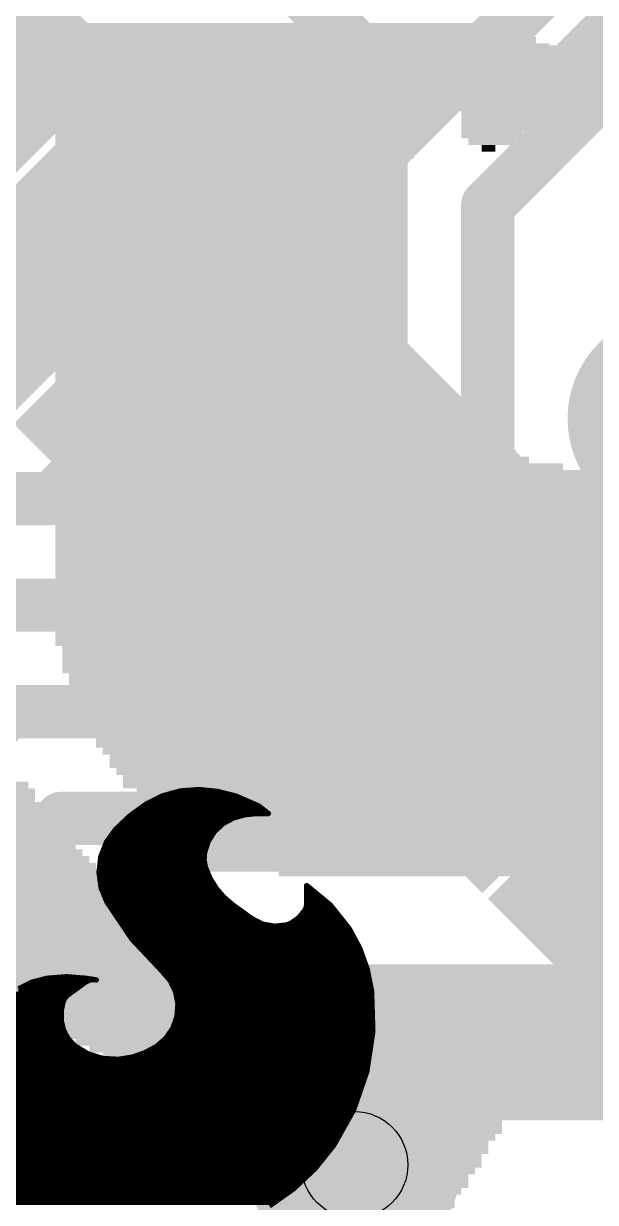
# Model space of a CAD drawing. Extents: x -32 to 75, y -15 to 35.
# Drawn here: x 4.26 to 6.99, y 7.82 to 13.44 of the extents above; entities that cross this region are included whole.
import ezdxf

# ---------------------------------------------------------------- set-up
doc = ezdxf.new("R2010")
doc.units = 0
for name, color, linetype in [('1', 12, 'CONTINUOUS'), ('16', 132, 'CONTINUOUS'), ('18', 110, 'CONTINUOUS'), ('21', 41, 'CONTINUOUS'), ('22', 40, 'CONTINUOUS'), ('29', 253, 'CONTINUOUS'), ('31', 253, 'CONTINUOUS'), ('44', 253, 'CONTINUOUS'), ('51', 53, 'CONTINUOUS')]:
    doc.layers.add(name, color=color, linetype=linetype)

# ---------------------------------------------------------------- blocks, each defined once
blk = doc.blocks.new('RECT')
blk.add_solid([(-0.5, -0.5), (0.5, -0.5), (-0.5, 0.5), (0.5, 0.5)])
blk = doc.blocks.new('ROUNDV')
at = {"const_width": 0.5}
blk.add_lwpolyline([(0, -0.25, 1), (0, 0.25, 1), (0, -0.25)], format="xyb", dxfattribs=at)

msp = doc.modelspace()

# ---------------------------------------------------------------- linework, layer by layer
at = {"layer": '1', "const_width": 0.254}
for points in [[(5.969, 13.208), (5.461, 13.716)], [(7.239, 13.589), (6.858, 13.208)], [(6.858, 13.208), (5.969, 13.208)], [(3.9026, 11.811), (4.4405, 12.3489)], [(4.3989, 11.176), (5.0061, 11.7832)], [(3.302, 11.176), (4.3989, 11.176)], [(5.0223, 10.668), (5.5718, 11.2175)], [(3.683, 10.668), (5.0223, 10.668)], [(5.5187, 10.033), (6.1375, 10.6518)], [(3.556, 9.525), (4.191, 10.16)], [(4.191, 10.16), (4.953, 10.16)], [(4.953, 10.16), (5.08, 10.033)], [(6.1421, 9.525), (6.7032, 10.0861)], [(5.08, 10.033), (5.5187, 10.033)], [(4.064, 9.271), (4.445, 9.652)], [(4.445, 9.652), (4.826, 9.652)], [(4.826, 9.652), (4.953, 9.525)], [(4.953, 9.525), (6.1421, 9.525)], [(4.4196, 6.5786), (5.842, 8.001)]]:
    msp.add_lwpolyline(points, dxfattribs=at)
at = {"layer": '1', "const_width": 0.127}
for points in [[(5.969, 13.2715, 1), (5.969, 13.1445)], [(5.9241, 13.1631, 1), (6.0139, 13.2529)], [(6.8131, 13.2529, 1), (6.9029, 13.1631)], [(6.858, 13.1445, 1), (6.858, 13.2715)], [(4.4854, 12.304, 1), (4.3956, 12.3938)], [(5.051, 11.7383, 1), (4.9612, 11.8281)], [(4.3989, 11.1125, 1), (4.3989, 11.2395)], [(5.6167, 11.1726, 1), (5.5269, 11.2624)], [(4.354, 11.2209, 1), (4.4438, 11.1311)], [(5.0223, 10.6045, 1), (5.0223, 10.7315)], [(4.9774, 10.7129, 1), (5.0672, 10.6231)], [(6.1824, 10.6069, 1), (6.0926, 10.6967)], [(4.2359, 10.1151, 1), (4.1461, 10.2049)], [(4.9979, 10.2049, 1), (4.9081, 10.1151)], [(4.953, 10.0965, 1), (4.953, 10.2235)], [(6.7481, 10.0412, 1), (6.6583, 10.131)], [(5.08, 10.0965, 1), (5.08, 9.9695)], [(5.0351, 9.9881, 1), (5.1249, 10.0779)], [(5.4738, 10.0779, 1), (5.5636, 9.9881)], [(5.5187, 9.9695, 1), (5.5187, 10.0965)], [(4.445, 9.7155, 1), (4.445, 9.5885)], [(4.4899, 9.6071, 1), (4.4001, 9.6969)], [(4.8709, 9.6969, 1), (4.7811, 9.6071)], [(4.826, 9.5885, 1), (4.826, 9.7155)], [(4.953, 9.5885, 1), (4.953, 9.4615)], [(4.9081, 9.4801, 1), (4.9979, 9.5699)], [(6.0972, 9.5699, 1), (6.187, 9.4801)], [(6.1421, 9.4615, 1), (6.1421, 9.5885)], [(5.8869, 7.9561, 1), (5.7971, 8.0459)]]:
    msp.add_lwpolyline(points, format="xyb", dxfattribs=at)
at = {"layer": '16', "const_width": 0.254}
for points in [[(5.969, 12.827), (7.239, 14.097)], [(6.477, 12.573), (7.493, 13.589)], [(5.969, 10.541), (5.969, 12.827)], [(6.477, 11.049), (6.477, 12.573)], [(9.906, 7.62), (6.477, 11.049)], [(8.89, 7.62), (5.969, 10.541)], [(5.842, 8.001), (8.001, 5.842)]]:
    msp.add_lwpolyline(points, dxfattribs=at)
at = {"layer": '16', "const_width": 0.127}
for points in [[(6.0325, 12.827, 1), (5.9055, 12.827)], [(5.9241, 12.8719, 1), (6.0139, 12.7821)], [(6.5405, 12.573, 1), (6.4135, 12.573)], [(6.4321, 12.6179, 1), (6.5219, 12.5281)], [(6.5219, 11.0939, 1), (6.4321, 11.0041)], [(6.4135, 11.049, 1), (6.5405, 11.049)], [(6.0139, 10.5859, 1), (5.9241, 10.4961)], [(5.9055, 10.541, 1), (6.0325, 10.541)], [(5.8869, 8.0459, 1), (5.7971, 7.9561)]]:
    msp.add_lwpolyline(points, format="xyb", dxfattribs=at)
at = {"layer": '21'}
for points, const_width in [([(8.89, 9.0132), (3.9332, 13.97)], 0.1524), ([(5.0109, 9.7826), (4.9269, 9.7594)], 0.0254), ([(4.998, 9.779), (5.1944, 9.779)], 0.0254), ([(5.0978, 9.7892), (5.0109, 9.7826)], 0.0254), ([(5.1879, 9.7806), (5.0978, 9.7892)], 0.0254), ([(5.2756, 9.7587), (5.1879, 9.7806)], 0.0254), ([(4.8489, 9.7206), (4.7712, 9.6646)], 0.0254), ([(4.9269, 9.7594), (4.8489, 9.7206)], 0.0254), ([(4.8642, 9.7282), (5.3457, 9.7282)], 0.0254), ([(4.9152, 9.7536), (5.2871, 9.7536)], 0.0254), ([(5.2985, 9.7485), (5.2756, 9.7587)], 0.0254), ([(5.3341, 9.7333), (5.2985, 9.7485)], 0.0254), ([(5.3845, 9.7112), (5.3341, 9.7333)], 0.0254), ([(5.428, 9.6774), (5.3845, 9.7112)], 0.0254), ([(4.7712, 9.6646), (4.7016, 9.5987)], 0.0254), ([(4.7579, 9.652), (5.2608, 9.652)], 0.0254), ([(4.789, 9.6774), (5.428, 9.6774)], 0.0254), ([(4.8242, 9.7028), (5.3954, 9.7028)], 0.0254), ([(5.2147, 9.6275), (5.2655, 9.6545)], 0.0254), ([(5.2655, 9.6545), (5.3167, 9.669)], 0.0254), ([(5.3167, 9.669), (5.3696, 9.6749)], 0.0254), ([(5.3696, 9.6749), (5.4306, 9.6749)], 0.0254), ([(5.4305, 9.6749), (5.428, 9.6774)], 0.0254), ([(5.4306, 9.6749), (5.4305, 9.6749)], 0.0254), ([(4.7016, 9.5987), (4.6585, 9.5383)], 0.0254), ([(4.7042, 9.6012), (5.1866, 9.6012)], 0.0254), ([(4.7311, 9.6266), (5.2137, 9.6266)], 0.0254), ([(5.1727, 9.5883), (5.2147, 9.6275)], 0.0254), ([(4.6585, 9.5383), (4.6317, 9.4691)], 0.0254), ([(4.6671, 9.5504), (5.1492, 9.5504)], 0.0254), ([(4.6852, 9.5758), (5.165, 9.5758)], 0.0254), ([(5.1258, 9.4844), (5.1424, 9.5394)], 0.0254), ([(5.1424, 9.5394), (5.1727, 9.5883)], 0.0254), ([(4.6435, 9.4996), (5.1304, 9.4996)], 0.0254), ([(4.6533, 9.525), (5.138, 9.525)], 0.0254), ([(5.1244, 9.451), (5.1258, 9.4844)], 0.0254), ([(4.6317, 9.4691), (4.6231, 9.3954)], 0.0254), ([(4.6293, 9.4488), (5.1248, 9.4488)], 0.0254), ([(4.6337, 9.4742), (5.1254, 9.4742)], 0.0254), ([(5.1309, 9.4183), (5.1244, 9.451)], 0.0254), ([(4.6231, 9.3954), (4.633, 9.3219)], 0.0254), ([(4.6234, 9.398), (5.1394, 9.398)], 0.0254), ([(4.6262, 9.3726), (5.15, 9.3726)], 0.0254), ([(4.6264, 9.4234), (5.1299, 9.4234)], 0.0254), ([(5.1524, 9.3668), (5.1309, 9.4183)], 0.0254), ([(4.6296, 9.3472), (5.1645, 9.3472)], 0.0254), ([(4.633, 9.3219), (4.661, 9.2532)], 0.0254), ([(4.6331, 9.3218), (5.1802, 9.3218)], 0.0254), ([(5.1817, 9.3193), (5.1524, 9.3668)], 0.0254), ([(5.218, 9.2769), (5.1817, 9.3193)], 0.0254), ([(5.7261, 9.2399), (5.6135, 9.332)], 0.0254), ([(5.6135, 9.332), (5.6135, 9.2431)], 0.0254), ([(5.6135, 9.3218), (5.626, 9.3218)], 0.0254), ([(4.6434, 9.2964), (5.2013, 9.2964)], 0.0254), ([(4.6538, 9.271), (5.2249, 9.271)], 0.0254), ([(5.2604, 9.2405), (5.218, 9.2769)], 0.0254), ([(5.6135, 9.2964), (5.657, 9.2964)], 0.0254), ([(5.6135, 9.271), (5.6881, 9.271)], 0.0254), ([(4.661, 9.2532), (4.7796, 9.0774)], 0.0254), ([(4.6661, 9.2456), (5.2545, 9.2456)], 0.0254), ([(4.6833, 9.2202), (5.2885, 9.2202)], 0.0254), ([(5.3518, 9.1745), (5.2604, 9.2405)], 0.0254), ([(5.6058, 9.2151), (5.5762, 9.1784)], 0.0254), ([(5.6115, 9.2286), (5.6058, 9.2151)], 0.0254), ([(5.608, 9.2202), (5.7418, 9.2202)], 0.0254), ([(5.6135, 9.2431), (5.6115, 9.2286)], 0.0254), ([(5.6135, 9.2456), (5.7191, 9.2456)], 0.0254), ([(5.8167, 9.1262), (5.7261, 9.2399)], 0.0254), ([(4.7004, 9.1948), (5.3237, 9.1948)], 0.0254), ([(4.7175, 9.1694), (5.3618, 9.1694)], 0.0254), ([(4.7347, 9.144), (5.4264, 9.144)], 0.0254), ([(5.4031, 9.1483), (5.3518, 9.1745)], 0.0254), ([(5.4597, 9.1379), (5.4031, 9.1483)], 0.0254), ([(5.5169, 9.144), (5.4597, 9.1379)], 0.0254), ([(5.5373, 9.1516), (5.5169, 9.144)], 0.0254), ([(5.5169, 9.144), (5.8025, 9.144)], 0.0254), ([(5.5762, 9.1784), (5.5373, 9.1516)], 0.0254), ([(5.5631, 9.1694), (5.7823, 9.1694)], 0.0254), ([(5.5894, 9.1948), (5.762, 9.1948)], 0.0254), ([(4.7518, 9.1186), (5.8208, 9.1186)], 0.0254), ([(4.7689, 9.0932), (5.8344, 9.0932)], 0.0254), ([(5.8668, 9.0328), (5.8167, 9.1262)], 0.0254), ([(4.7796, 9.0774), (4.9251, 8.923)], 0.0254), ([(4.7886, 9.0678), (5.8481, 9.0678)], 0.0254), ([(4.8126, 9.0424), (5.8617, 9.0424)], 0.0254), ([(5.9026, 8.933), (5.8668, 9.0328)], 0.0254), ([(4.8365, 9.017), (5.8725, 9.017)], 0.0254), ([(4.8604, 8.9916), (5.8816, 8.9916)], 0.0254), ([(4.8844, 8.9662), (5.8907, 8.9662)], 0.0254), ([(4.9083, 8.9408), (5.8998, 8.9408)], 0.0254), ([(4.9251, 8.923), (4.9634, 8.8781)], 0.0254), ([(5.9233, 8.829), (5.9026, 8.933)], 0.0254), ([(4.304, 8.8716), (4.2392, 8.8395)], 0.0254), ([(4.2899, 8.8646), (4.5489, 8.8646)], 0.0254), ([(4.3739, 8.89), (4.304, 8.8716)], 0.0254), ([(4.4679, 8.8974), (4.3739, 8.89)], 0.0254), ([(4.3739, 8.89), (4.5619, 8.89)], 0.0254), ([(4.5619, 8.89), (4.4679, 8.8974)], 0.0254), ([(4.4755, 8.8113), (4.5594, 8.8722)], 0.0254), ([(4.5594, 8.8722), (4.5751, 8.8806)], 0.0254), ([(4.6102, 8.8824), (4.5619, 8.89)], 0.0254), ([(4.5751, 8.8806), (4.5925, 8.8841)], 0.0254), ([(4.5925, 8.8841), (4.6102, 8.8824)], 0.0254), ([(4.9316, 8.9154), (5.9061, 8.9154)], 0.0254), ([(4.9532, 8.89), (5.9112, 8.89)], 0.0254), ([(4.9634, 8.8781), (4.9889, 8.8247)], 0.0254), ([(4.9699, 8.8646), (5.9162, 8.8646)], 0.0254), ([(4.2062, 8.8138), (4.4789, 8.8138)], 0.0254), ([(4.2388, 8.8392), (4.5139, 8.8392)], 0.0254), ([(4.4617, 8.7979), (4.4755, 8.8113)], 0.0254), ([(4.982, 8.8392), (5.9213, 8.8392)], 0.0254), ([(4.9889, 8.8247), (4.9996, 8.7667)], 0.0254), ([(4.9909, 8.8138), (5.9238, 8.8138)], 0.0254), ([(5.9293, 8.6362), (5.9233, 8.829)], 0.0254), ([(4.1548, 8.763), (4.4487, 8.763)], 0.0254), ([(4.1764, 8.7884), (4.4567, 8.7884)], 0.0254), ([(4.4428, 8.7363), (4.4527, 8.7808)], 0.0254), ([(4.4527, 8.7808), (4.4617, 8.7979)], 0.0254), ([(4.9996, 8.7667), (4.995, 8.7078)], 0.0254), ([(4.9956, 8.7884), (5.9246, 8.7884)], 0.0254), ([(4.9994, 8.763), (5.9254, 8.763)], 0.0254), ([(4.1199, 8.7122), (4.4428, 8.7122)], 0.0254), ([(4.1338, 8.7376), (4.4431, 8.7376)], 0.0254), ([(4.4428, 8.6907), (4.4428, 8.7363)], 0.0254), ([(4.995, 8.7078), (4.9754, 8.6521)], 0.0254), ([(4.9954, 8.7122), (5.927, 8.7122)], 0.0254), ([(4.9974, 8.7376), (5.9262, 8.7376)], 0.0254), ([(4.0934, 8.6614), (4.4493, 8.6614)], 0.0254), ([(4.106, 8.6868), (4.4436, 8.6868)], 0.0254), ([(4.4527, 8.6462), (4.4428, 8.6907)], 0.0254), ([(4.4749, 8.6028), (4.4527, 8.6462)], 0.0254), ([(4.9754, 8.6521), (4.942, 8.6034)], 0.0254), ([(4.9787, 8.6614), (5.9285, 8.6614)], 0.0254), ([(4.9876, 8.6868), (5.9278, 8.6868)], 0.0254), ([(4.0709, 8.5852), (4.4916, 8.5852)], 0.0254), ([(4.0781, 8.6106), (4.4709, 8.6106)], 0.0254), ([(4.0858, 8.636), (4.4579, 8.636)], 0.0254), ([(4.5086, 8.5674), (4.4749, 8.6028)], 0.0254), ([(4.942, 8.6034), (4.8972, 8.5649)], 0.0254), ([(4.9209, 8.5852), (5.9216, 8.5852)], 0.0254), ([(4.947, 8.6106), (5.9255, 8.6106)], 0.0254), ([(4.9644, 8.636), (5.9293, 8.636)], 0.0254), ([(5.9005, 8.4455), (5.9293, 8.6362)], 0.0254), ([(4.0667, 8.5344), (4.5634, 8.5344)], 0.0254), ([(4.0688, 8.5598), (4.5212, 8.5598)], 0.0254), ([(4.572, 8.5292), (4.5086, 8.5674)], 0.0254), ([(4.6428, 8.5076), (4.572, 8.5292)], 0.0254), ([(4.8408, 8.5345), (4.7801, 8.514)], 0.0254), ([(4.8405, 8.5344), (5.9139, 8.5344)], 0.0254), ([(4.8972, 8.5649), (4.8408, 8.5345)], 0.0254), ([(4.8877, 8.5598), (5.9178, 8.5598)], 0.0254), ([(4.0641, 8.4836), (5.9062, 8.4836)], 0.0254), ([(4.0645, 8.509), (4.6382, 8.509)], 0.0254), ([(4.7168, 8.5039), (4.6428, 8.5076)], 0.0254), ([(4.7801, 8.514), (4.7168, 8.5039)], 0.0254), ([(4.7488, 8.509), (5.9101, 8.509)], 0.0254), ([(4.0641, 8.4582), (5.9024, 8.4582)], 0.0254), ([(4.0641, 8.4328), (5.8961, 8.4328)], 0.0254), ([(5.8377, 8.2631), (5.9005, 8.4455)], 0.0254), ([(4.0641, 8.4074), (5.8874, 8.4074)], 0.0254), ([(4.0641, 8.382), (5.8786, 8.382)], 0.0254), ([(4.0641, 8.3566), (5.8699, 8.3566)], 0.0254), ([(4.0641, 8.3312), (5.8611, 8.3312)], 0.0254), ([(4.0641, 8.3058), (5.8524, 8.3058)], 0.0254), ([(4.0641, 8.2804), (5.8436, 8.2804)], 0.0254), ([(4.0641, 8.255), (5.8331, 8.255)], 0.0254), ([(5.743, 8.095), (5.8377, 8.2631)], 0.0254), ([(4.0641, 8.2296), (5.8188, 8.2296)], 0.0254), ([(4.0641, 8.2042), (5.8045, 8.2042)], 0.0254), ([(4.0641, 8.1788), (5.7902, 8.1788)], 0.0254), ([(4.0641, 8.1534), (5.7759, 8.1534)], 0.0254), ([(4.0641, 8.128), (5.7616, 8.128)], 0.0254), ([(4.0641, 8.1026), (5.7473, 8.1026)], 0.0254), ([(4.0641, 8.0772), (5.7288, 8.0772)], 0.0254), ([(5.6546, 7.9843), (5.743, 8.095)], 0.0254), ([(4.0641, 8.0518), (5.7085, 8.0518)], 0.0254), ([(4.0641, 8.0264), (5.6882, 8.0264)], 0.0254), ([(4.0641, 8.001), (5.6679, 8.001)], 0.0254), ([(4.0641, 7.9756), (5.6453, 7.9756)], 0.0254), ([(5.5514, 7.8871), (5.6546, 7.9843)], 0.0254), ([(4.0641, 7.9502), (5.6184, 7.9502)], 0.0254), ([(4.0641, 7.9248), (5.5914, 7.9248)], 0.0254), ([(4.0641, 7.8994), (5.5645, 7.8994)], 0.0254), ([(4.0641, 7.874), (5.5328, 7.874)], 0.0254), ([(5.4357, 7.8054), (5.5514, 7.8871)], 0.0254), ([(4.0641, 7.8486), (5.4969, 7.8486)], 0.0254), ([(4.0641, 7.8232), (5.4609, 7.8232)], 0.0254)]:
    msp.add_lwpolyline(points, dxfattribs=dict(at, const_width=const_width))
at = {"layer": '21', "const_width": 0.0127}
for points in [[(4.998, 9.7853, 1), (4.998, 9.7727)], [(5.0104, 9.7889, 1), (5.0114, 9.7762)], [(5.0126, 9.7765, 1), (5.0092, 9.7887)], [(5.0984, 9.7955, 1), (5.0972, 9.7829)], [(5.0983, 9.7829, 1), (5.0973, 9.7955)], [(5.1894, 9.7868, 1), (5.1863, 9.7745)], [(5.1872, 9.7743, 1), (5.1885, 9.787)], [(5.1944, 9.7727, 1), (5.1944, 9.7853)], [(4.8461, 9.7263, 1), (4.8517, 9.7149)], [(4.8526, 9.7154, 1), (4.8452, 9.7258)], [(4.8642, 9.7346, 1), (4.8642, 9.7219)], [(4.9152, 9.7599, 1), (4.9152, 9.7473)], [(4.9252, 9.7655, 1), (4.9286, 9.7533)], [(4.9297, 9.7537, 1), (4.9241, 9.7651)], [(5.2782, 9.7645, 1), (5.273, 9.7529)], [(5.2741, 9.7525, 1), (5.2771, 9.7649)], [(5.2871, 9.7473, 1), (5.2871, 9.7599)], [(5.301, 9.7543, 1), (5.296, 9.7427)], [(5.2959, 9.7427, 1), (5.3011, 9.7543)], [(5.3366, 9.7391, 1), (5.3316, 9.7275)], [(5.3316, 9.7275, 1), (5.3366, 9.7391)], [(5.3457, 9.7219, 1), (5.3457, 9.7346)], [(5.3884, 9.7162, 1), (5.3806, 9.7062)], [(5.382, 9.7054, 1), (5.3871, 9.717)], [(4.7579, 9.6584, 1), (4.7579, 9.6457)], [(4.7675, 9.6697, 1), (4.7749, 9.6594)], [(4.7756, 9.6599, 1), (4.7668, 9.6692)], [(4.789, 9.6837, 1), (4.789, 9.6711)], [(4.8242, 9.7091, 1), (4.8242, 9.6965)], [(5.2638, 9.6606, 1), (5.2672, 9.6484)], [(5.2608, 9.6457, 1), (5.2608, 9.6584)], [(5.2685, 9.6489, 1), (5.2625, 9.6601)], [(5.316, 9.6753, 1), (5.3174, 9.6627)], [(5.3184, 9.6629, 1), (5.315, 9.6751)], [(5.3696, 9.6813, 1), (5.3696, 9.6686)], [(5.3703, 9.6686, 1), (5.3689, 9.6812)], [(5.3954, 9.6965, 1), (5.3954, 9.7091)], [(5.4325, 9.6819, 1), (5.4235, 9.6729)], [(5.4241, 9.6724, 1), (5.4319, 9.6824)], [(5.4305, 9.6813, 1), (5.4305, 9.6686)], [(5.426, 9.6704, 1), (5.435, 9.6794)], [(5.428, 9.6711, 1), (5.428, 9.6837)], [(5.4306, 9.6686, 1), (5.4306, 9.6813)], [(5.4306, 9.6686, 1), (5.4306, 9.6813)], [(4.6972, 9.6033, 1), (4.706, 9.5941)], [(4.7068, 9.595, 1), (4.6964, 9.6024)], [(4.7042, 9.6075, 1), (4.7042, 9.5949)], [(4.7311, 9.6329, 1), (4.7311, 9.6203)], [(5.1866, 9.5949, 1), (5.1866, 9.6075)], [(5.2118, 9.6331, 1), (5.2177, 9.6219)], [(5.2191, 9.6229, 1), (5.2104, 9.6322)], [(5.2137, 9.6203, 1), (5.2137, 9.6329)], [(4.6644, 9.536, 1), (4.6525, 9.5406)], [(4.6671, 9.5567, 1), (4.6671, 9.5441)], [(4.6852, 9.5822, 1), (4.6852, 9.5695)], [(5.1485, 9.5376, 1), (5.1363, 9.5413)], [(5.1492, 9.5441, 1), (5.1492, 9.5567)], [(5.165, 9.5695, 1), (5.165, 9.5822)], [(5.1684, 9.5929, 1), (5.1771, 9.5836)], [(5.1781, 9.5849, 1), (5.1673, 9.5916)], [(4.6435, 9.506, 1), (4.6435, 9.4933)], [(4.6533, 9.5313, 1), (4.6533, 9.5187)], [(4.6533, 9.542, 1), (4.6636, 9.5346)], [(5.1321, 9.4841, 1), (5.1195, 9.4847)], [(5.1304, 9.4933, 1), (5.1304, 9.506)], [(5.137, 9.5428, 1), (5.1478, 9.5361)], [(5.138, 9.5187, 1), (5.138, 9.5313)], [(4.6293, 9.4551, 1), (4.6293, 9.4425)], [(4.638, 9.4684, 1), (4.6254, 9.4699)], [(4.6258, 9.4714, 1), (4.6377, 9.4668)], [(4.6337, 9.4805, 1), (4.6337, 9.4679)], [(5.118, 9.4513, 1), (5.1307, 9.4508)], [(5.1306, 9.4523, 1), (5.1182, 9.4498)], [(5.1197, 9.4862, 1), (5.1319, 9.4826)], [(5.1248, 9.4425, 1), (5.1248, 9.4551)], [(5.1254, 9.4679, 1), (5.1254, 9.4805)], [(4.6294, 9.3963, 1), (4.6168, 9.3946)], [(4.6168, 9.3962, 1), (4.6294, 9.3947)], [(4.6234, 9.4043, 1), (4.6234, 9.3917)], [(4.6262, 9.3789, 1), (4.6262, 9.3663)], [(4.6264, 9.4298, 1), (4.6264, 9.4171)], [(5.1368, 9.4207, 1), (5.125, 9.4159)], [(5.1247, 9.4171, 1), (5.1371, 9.4195)], [(5.1299, 9.4171, 1), (5.1299, 9.4298)], [(5.1394, 9.3917, 1), (5.1394, 9.4043)], [(5.15, 9.3663, 1), (5.15, 9.3789)], [(4.6296, 9.3536, 1), (4.6296, 9.3409)], [(4.6267, 9.3211, 1), (4.6393, 9.3228)], [(4.6389, 9.3243, 1), (4.6272, 9.3195)], [(4.6331, 9.3281, 1), (4.6331, 9.3155)], [(5.1578, 9.3701, 1), (5.147, 9.3635)], [(5.1465, 9.3643, 1), (5.1582, 9.3692)], [(5.1645, 9.3409, 1), (5.1645, 9.3536)], [(5.1865, 9.3234, 1), (5.1769, 9.3152)], [(5.1763, 9.316, 1), (5.1871, 9.3226)], [(5.1802, 9.3155, 1), (5.1802, 9.3281)], [(5.6199, 9.332, 1), (5.6071, 9.332)], [(5.6175, 9.3369, 1), (5.6095, 9.3271)], [(5.6135, 9.3281, 1), (5.6135, 9.3155)], [(5.626, 9.3155, 1), (5.626, 9.3281)], [(4.6434, 9.3027, 1), (4.6434, 9.2901)], [(4.6538, 9.2774, 1), (4.6538, 9.2647)], [(5.2013, 9.2901, 1), (5.2013, 9.3027)], [(5.2222, 9.2817, 1), (5.2139, 9.2721)], [(5.2132, 9.2728, 1), (5.2229, 9.281)], [(5.2249, 9.2647, 1), (5.2249, 9.2774)], [(5.6135, 9.2774, 1), (5.6135, 9.2647)], [(5.6135, 9.3027, 1), (5.6135, 9.2901)], [(5.657, 9.2901, 1), (5.657, 9.3027)], [(5.6881, 9.2647, 1), (5.6881, 9.2774)], [(4.6663, 9.2568, 1), (4.6557, 9.2496)], [(4.6551, 9.2508, 1), (4.6669, 9.2556)], [(4.6661, 9.2519, 1), (4.6661, 9.2393)], [(4.6833, 9.2265, 1), (4.6833, 9.2139)], [(5.2641, 9.2456, 1), (5.2567, 9.2354)], [(5.2545, 9.2393, 1), (5.2545, 9.2519)], [(5.2563, 9.2357, 1), (5.2645, 9.2453)], [(5.2885, 9.2139, 1), (5.2885, 9.2265)], [(5.6, 9.2176, 1), (5.6116, 9.2126)], [(5.6107, 9.2111, 1), (5.6009, 9.2191)], [(5.608, 9.2265, 1), (5.608, 9.2139)], [(5.6052, 9.2294, 1), (5.6178, 9.2277)], [(5.6174, 9.2261, 1), (5.6057, 9.2311)], [(5.6071, 9.2431, 1), (5.6199, 9.2431)], [(5.6198, 9.2422, 1), (5.6072, 9.244)], [(5.6135, 9.2519, 1), (5.6135, 9.2393)], [(5.7191, 9.2393, 1), (5.7191, 9.2519)], [(5.731, 9.2439, 1), (5.7211, 9.236)], [(5.722, 9.235, 1), (5.7301, 9.2448)], [(5.7418, 9.2139, 1), (5.7418, 9.2265)], [(4.7004, 9.2012, 1), (4.7004, 9.1885)], [(4.7175, 9.1758, 1), (4.7175, 9.1631)], [(4.7347, 9.1503, 1), (4.7347, 9.1377)], [(5.3237, 9.1885, 1), (5.3237, 9.2012)], [(5.3547, 9.1802, 1), (5.3489, 9.1688)], [(5.3481, 9.1694, 1), (5.3555, 9.1796)], [(5.3618, 9.1631, 1), (5.3618, 9.1758)], [(5.4042, 9.1546, 1), (5.4019, 9.1421)], [(5.4002, 9.1427, 1), (5.406, 9.154)], [(5.4264, 9.1377, 1), (5.4264, 9.1503)], [(5.5169, 9.1503, 1), (5.5169, 9.1377)], [(5.5147, 9.15, 1), (5.5191, 9.138)], [(5.5176, 9.1377, 1), (5.5162, 9.1503)], [(5.5337, 9.1568, 1), (5.5409, 9.1464)], [(5.5395, 9.1456, 1), (5.5351, 9.1576)], [(5.5631, 9.1758, 1), (5.5631, 9.1631)], [(5.5712, 9.1824, 1), (5.5811, 9.1744)], [(5.5798, 9.1731, 1), (5.5726, 9.1836)], [(5.5894, 9.2012, 1), (5.5894, 9.1885)], [(5.762, 9.1885, 1), (5.762, 9.2012)], [(5.7823, 9.1631, 1), (5.7823, 9.1758)], [(5.8025, 9.1377, 1), (5.8025, 9.1503)], [(4.7518, 9.125, 1), (4.7518, 9.1123)], [(4.7689, 9.0996, 1), (4.7689, 9.0869)], [(5.459, 9.1442, 1), (5.4603, 9.1315)], [(5.4585, 9.1316, 1), (5.4608, 9.1441)], [(5.8223, 9.1292, 1), (5.8111, 9.1232)], [(5.8117, 9.1222, 1), (5.8217, 9.1302)], [(5.8208, 9.1123, 1), (5.8208, 9.125)], [(5.8344, 9.0869, 1), (5.8344, 9.0996)], [(4.7842, 9.0817, 1), (4.775, 9.073)], [(4.7744, 9.0738, 1), (4.7849, 9.0809)], [(4.7886, 9.0741, 1), (4.7886, 9.0615)], [(4.8126, 9.0488, 1), (4.8126, 9.0361)], [(5.8481, 9.0615, 1), (5.8481, 9.0741)], [(5.8728, 9.0349, 1), (5.8609, 9.0306)], [(5.8617, 9.0361, 1), (5.8617, 9.0488)], [(4.8365, 9.0234, 1), (4.8365, 9.0107)], [(4.8604, 8.9979, 1), (4.8604, 8.9853)], [(5.8612, 9.0298, 1), (5.8724, 9.0358)], [(5.8725, 9.0107, 1), (5.8725, 9.0234)], [(5.8816, 8.9853, 1), (5.8816, 8.9979)], [(4.8844, 8.9726, 1), (4.8844, 8.9599)], [(4.9083, 8.9472, 1), (4.9083, 8.9345)], [(4.9299, 8.9271, 1), (4.9203, 8.9189)], [(4.9205, 8.9186, 1), (4.9297, 8.9274)], [(5.8907, 8.9599, 1), (5.8907, 8.9726)], [(5.9089, 8.9342, 1), (5.8964, 8.9317)], [(5.8967, 8.9308, 1), (5.9086, 8.9351)], [(5.8998, 8.9345, 1), (5.8998, 8.9472)], [(4.2899, 8.871, 1), (4.2899, 8.8583)], [(4.3024, 8.8777, 1), (4.3056, 8.8654)], [(4.3068, 8.8659, 1), (4.3012, 8.8773)], [(4.3734, 8.8963, 1), (4.3744, 8.8837)], [(4.3739, 8.8963, 1), (4.3739, 8.8837)], [(4.3755, 8.8839, 1), (4.3723, 8.8961)], [(4.4684, 8.9037, 1), (4.4674, 8.891)], [(4.4684, 8.891, 1), (4.4674, 8.9037)], [(4.5489, 8.8583, 1), (4.5489, 8.871)], [(4.5564, 8.8778, 1), (4.5624, 8.8666)], [(4.5629, 8.8963, 1), (4.5609, 8.8837)], [(4.5631, 8.8671, 1), (4.5557, 8.8773)], [(4.5614, 8.8837, 1), (4.5624, 8.8963)], [(4.5619, 8.8837, 1), (4.5619, 8.8963)], [(4.5738, 8.8868, 1), (4.5763, 8.8744)], [(4.5781, 8.875, 1), (4.5721, 8.8862)], [(4.5931, 8.8904, 1), (4.5919, 8.8778)], [(4.5938, 8.8779, 1), (4.5912, 8.8903)], [(4.6092, 8.8761, 1), (4.6112, 8.8887)], [(4.6096, 8.8761, 1), (4.6108, 8.8887)], [(4.9316, 8.9217, 1), (4.9316, 8.9091)], [(4.9532, 8.8963, 1), (4.9532, 8.8837)], [(4.9692, 8.8808, 1), (4.9577, 8.8753)], [(4.9586, 8.8739, 1), (4.9683, 8.8822)], [(4.9699, 8.871, 1), (4.9699, 8.8583)], [(5.9061, 8.9091, 1), (5.9061, 8.9217)], [(5.9112, 8.8837, 1), (5.9112, 8.8963)], [(5.9162, 8.8583, 1), (5.9162, 8.871)], [(4.4718, 8.8164, 1), (4.4792, 8.8062)], [(4.4799, 8.8068, 1), (4.4711, 8.8158)], [(4.4789, 8.8075, 1), (4.4789, 8.8201)], [(4.5139, 8.8329, 1), (4.5139, 8.8455)], [(4.982, 8.8455, 1), (4.982, 8.8329)], [(4.9951, 8.8259, 1), (4.9826, 8.8236)], [(4.9831, 8.822, 1), (4.9946, 8.8275)], [(4.9909, 8.8201, 1), (4.9909, 8.8075)], [(5.9296, 8.8292, 1), (5.917, 8.8288)], [(5.9171, 8.8278, 1), (5.9295, 8.8302)], [(5.9213, 8.8329, 1), (5.9213, 8.8455)], [(5.9238, 8.8075, 1), (5.9238, 8.8201)], [(4.4471, 8.7838, 1), (4.4583, 8.7778)], [(4.4589, 8.7794, 1), (4.4465, 8.7822)], [(4.4487, 8.7567, 1), (4.4487, 8.7693)], [(4.4573, 8.8024, 1), (4.4661, 8.7933)], [(4.4673, 8.7949, 1), (4.4561, 8.8008)], [(4.4567, 8.7821, 1), (4.4567, 8.7948)], [(4.9956, 8.7948, 1), (4.9956, 8.7821)], [(4.9994, 8.7693, 1), (4.9994, 8.7567)], [(5.006, 8.7662, 1), (4.9933, 8.7672)], [(4.9934, 8.7655, 1), (5.0059, 8.7678)], [(5.9246, 8.7821, 1), (5.9246, 8.7948)], [(5.9254, 8.7567, 1), (5.9254, 8.7693)], [(4.4491, 8.7363, 1), (4.4364, 8.7363)], [(4.4366, 8.7377, 1), (4.449, 8.7349)], [(4.4428, 8.7059, 1), (4.4428, 8.7186)], [(4.4431, 8.7313, 1), (4.4431, 8.7439)], [(4.9887, 8.7083, 1), (5.0014, 8.7073)], [(4.9954, 8.7186, 1), (4.9954, 8.7059)], [(5.001, 8.7057, 1), (4.9891, 8.7099)], [(4.9974, 8.7439, 1), (4.9974, 8.7313)], [(5.9262, 8.7313, 1), (5.9262, 8.7439)], [(5.927, 8.7059, 1), (5.927, 8.7186)], [(4.449, 8.6921, 1), (4.4366, 8.6893)], [(4.4364, 8.6907, 1), (4.4491, 8.6907)], [(4.4436, 8.6805, 1), (4.4436, 8.6931)], [(4.4584, 8.6491, 1), (4.447, 8.6433)], [(4.4465, 8.6448, 1), (4.4589, 8.6476)], [(4.4493, 8.6551, 1), (4.4493, 8.6677)], [(4.9694, 8.6542, 1), (4.9814, 8.65)], [(4.9806, 8.6485, 1), (4.9702, 8.6557)], [(4.9787, 8.6677, 1), (4.9787, 8.6551)], [(4.9876, 8.6931, 1), (4.9876, 8.6805)], [(5.9278, 8.6805, 1), (5.9278, 8.6931)], [(5.9285, 8.6551, 1), (5.9285, 8.6677)], [(4.4579, 8.6297, 1), (4.4579, 8.6424)], [(4.4795, 8.6071, 1), (4.4703, 8.5984)], [(4.4693, 8.5999, 1), (4.4806, 8.6056)], [(4.4709, 8.6043, 1), (4.4709, 8.6169)], [(4.4916, 8.5789, 1), (4.4916, 8.5915)], [(4.9209, 8.5915, 1), (4.9209, 8.5789)], [(4.9368, 8.6069, 1), (4.9473, 8.5998)], [(4.9462, 8.5985, 1), (4.9379, 8.6082)], [(4.947, 8.6169, 1), (4.947, 8.6043)], [(4.9644, 8.6424, 1), (4.9644, 8.6297)], [(5.9216, 8.5789, 1), (5.9216, 8.5915)], [(5.923, 8.636, 1), (5.9357, 8.6364)], [(5.9356, 8.6352, 1), (5.9231, 8.6371)], [(5.9255, 8.6043, 1), (5.9255, 8.6169)], [(5.9293, 8.6297, 1), (5.9293, 8.6424)], [(4.5119, 8.5728, 1), (4.5053, 8.562)], [(4.504, 8.563, 1), (4.5132, 8.5718)], [(4.5212, 8.5535, 1), (4.5212, 8.5662)], [(4.5634, 8.5281, 1), (4.5634, 8.5407)], [(4.5739, 8.5353, 1), (4.5702, 8.5231)], [(4.5687, 8.5237, 1), (4.5753, 8.5346)], [(4.8405, 8.5407, 1), (4.8405, 8.5281)], [(4.8378, 8.5401, 1), (4.8438, 8.5289)], [(4.8428, 8.5285, 1), (4.8388, 8.5405)], [(4.8877, 8.5662, 1), (4.8877, 8.5535)], [(4.8931, 8.5697, 1), (4.9013, 8.5601)], [(4.9002, 8.5593, 1), (4.8942, 8.5705)], [(5.9139, 8.5281, 1), (5.9139, 8.5407)], [(5.9178, 8.5535, 1), (5.9178, 8.5662)], [(4.6432, 8.5139, 1), (4.6425, 8.5012)], [(4.6382, 8.5027, 1), (4.6382, 8.5153)], [(4.641, 8.5015, 1), (4.6447, 8.5136)], [(4.7158, 8.5102, 1), (4.7178, 8.4976)], [(4.7165, 8.4976, 1), (4.7171, 8.5102)], [(4.7488, 8.5153, 1), (4.7488, 8.5027)], [(4.7781, 8.52, 1), (4.7821, 8.508)], [(4.7811, 8.5077, 1), (4.7791, 8.5202)], [(5.9062, 8.4773, 1), (5.9062, 8.49)], [(5.9101, 8.5027, 1), (5.9101, 8.5153)], [(5.8942, 8.4464, 1), (5.9068, 8.4445)], [(5.9065, 8.4434, 1), (5.8945, 8.4475)], [(5.8961, 8.4265, 1), (5.8961, 8.4391)], [(5.9024, 8.4519, 1), (5.9024, 8.4645)], [(5.8786, 8.3757, 1), (5.8786, 8.3883)], [(5.8874, 8.4011, 1), (5.8874, 8.4138)], [(5.8524, 8.2995, 1), (5.8524, 8.3121)], [(5.8611, 8.3249, 1), (5.8611, 8.3376)], [(5.8699, 8.3503, 1), (5.8699, 8.3629)], [(5.8317, 8.2651, 1), (5.8437, 8.261)], [(5.8432, 8.26, 1), (5.8321, 8.2662)], [(5.8331, 8.2487, 1), (5.8331, 8.2614)], [(5.8436, 8.2741, 1), (5.8436, 8.2867)], [(5.8045, 8.1979, 1), (5.8045, 8.2105)], [(5.8188, 8.2233, 1), (5.8188, 8.2359)], [(5.7759, 8.1471, 1), (5.7759, 8.1597)], [(5.7902, 8.1725, 1), (5.7902, 8.1852)], [(5.7288, 8.0709, 1), (5.7288, 8.0836)], [(5.7375, 8.0981, 1), (5.7485, 8.0919)], [(5.748, 8.091, 1), (5.738, 8.099)], [(5.7473, 8.0963, 1), (5.7473, 8.109)], [(5.7616, 8.1217, 1), (5.7616, 8.1343)], [(5.6882, 8.0201, 1), (5.6882, 8.0328)], [(5.7085, 8.0455, 1), (5.7085, 8.0581)], [(5.6453, 7.9692, 1), (5.6453, 7.982)], [(5.6496, 7.9883, 1), (5.6595, 7.9803)], [(5.6589, 7.9797, 1), (5.6502, 7.9889)], [(5.6679, 7.9947, 1), (5.6679, 8.0074)], [(5.5914, 7.9184, 1), (5.5914, 7.9312)], [(5.6184, 7.9439, 1), (5.6184, 7.9566)], [(5.5328, 7.8677, 1), (5.5328, 7.8804)], [(5.5471, 7.8917, 1), (5.5558, 7.8825)], [(5.5551, 7.8819, 1), (5.5478, 7.8923)], [(5.5645, 7.893, 1), (5.5645, 7.9058)], [(5.4609, 7.8168, 1), (5.4609, 7.8296)], [(5.4969, 7.8422, 1), (5.4969, 7.855)]]:
    msp.add_lwpolyline(points, format="xyb", dxfattribs=at)
at = {"layer": '44'}
msp.add_circle((5.842, 8.001), 0.254, dxfattribs=at)

# ---------------------------------------------------------------- block references
at = {"layer": '1', "xscale": 0.5588, "yscale": 1.27, "rotation": 315}
for p in [(3.8748, 12.9146), (4.4405, 12.3489), (5.0061, 11.7832), (5.5718, 11.2175), (6.1375, 10.6518), (6.7032, 10.0861), (7.2689, 9.5205)]:
    msp.add_blockref('RECT', p, dxfattribs=at)
at = {"layer": '18', "xscale": 1.016, "yscale": 1.016}
for p in [(7.366, 11.557), (7.366, 11.557), (5.842, 8.001), (5.842, 8.001)]:
    msp.add_blockref('ROUNDV', p, dxfattribs=at)
at = {"layer": '22', "rotation": 180}
for p, xscale, yscale in [((5.4803, 13.4258), 2.13, 0.0323), ((5.5449, 13.3934), 2.2593, 0.0325), ((5.5611, 13.361), 2.2916, 0.0323), ((5.5933, 13.3288), 2.3561, 0.0323), ((5.6095, 13.2965), 2.3884, 0.0323), ((5.6256, 13.2643), 2.4206, 0.0323), ((5.6256, 13.232), 2.4206, 0.0323), ((5.6417, 13.1997), 2.4529, 0.0323), ((5.6417, 13.1675), 2.4529, 0.0323), ((5.6256, 13.1352), 2.4206, 0.0323), ((5.6256, 13.103), 2.4206, 0.0323), ((5.6095, 13.0707), 2.3884, 0.0323), ((5.6095, 13.0385), 2.3884, 0.0323), ((5.3351, 12.9739), 1.8397, 0.0323), ((5.3513, 13.0062), 1.872, 0.0323), ((6.5616, 13.0062), 0.4196, 0.0323), ((6.5455, 12.9739), 0.3874, 0.0323), ((5.319, 12.9417), 1.8075, 0.0323), ((5.3029, 12.9093), 1.7752, 0.0325), ((6.5293, 12.9417), 0.3551, 0.0323), ((6.4971, 12.9093), 0.2906, 0.0325), ((5.2868, 12.8769), 1.7429, 0.0323), ((6.4971, 12.8769), 0.2261, 0.0323), ((5.2706, 12.8447), 1.7107, 0.0323), ((5.2706, 12.8124), 1.7107, 0.0323), ((6.4808, 12.8447), 0.0645, 0.0323), ((5.2544, 12.7801), 1.6782, 0.0323), ((5.2544, 12.7479), 1.6782, 0.0323), ((5.2382, 12.7156), 1.6459, 0.0323), ((5.2382, 12.6834), 1.6459, 0.0323), ((5.2382, 12.6511), 1.6459, 0.0323), ((5.2221, 12.6188), 1.6137, 0.0323), ((5.2221, 12.5866), 1.6137, 0.0323), ((5.2221, 12.5543), 1.6137, 0.0323), ((5.206, 12.5221), 1.5814, 0.0323), ((5.206, 12.4898), 1.5814, 0.0323), ((5.206, 12.4576), 1.5814, 0.0323), ((5.206, 12.4253), 1.5814, 0.0323), ((5.206, 12.3929), 1.5814, 0.0325), ((5.206, 12.3605), 1.5814, 0.0323), ((5.206, 12.3283), 1.5814, 0.0323), ((5.206, 12.296), 1.5814, 0.0323), ((5.206, 12.2638), 1.5814, 0.0323), ((5.206, 12.2315), 1.5814, 0.0323), ((5.206, 12.1992), 1.5814, 0.0323), ((5.206, 12.167), 1.5814, 0.0323), ((5.2221, 12.1347), 1.6137, 0.0323), ((5.2221, 12.1025), 1.6137, 0.0323), ((5.2221, 12.0702), 1.6137, 0.0323), ((5.2382, 12.0379), 1.6459, 0.0323), ((5.2382, 12.0057), 1.6459, 0.0323), ((5.2382, 11.9734), 1.6459, 0.0323), ((5.2382, 11.9412), 1.6459, 0.0323), ((5.2544, 11.9088), 1.6782, 0.0325), ((5.2706, 11.8764), 1.7107, 0.0323), ((5.2706, 11.8441), 1.7107, 0.0323), ((5.2868, 11.8119), 1.7429, 0.0323), ((5.3029, 11.7474), 1.7752, 0.0323), ((5.2868, 11.7796), 1.7429, 0.0323), ((5.319, 11.7151), 1.8075, 0.0323), ((5.319, 11.6829), 1.8075, 0.0323), ((5.3513, 11.6506), 1.872, 0.0323), ((5.3513, 11.6183), 1.872, 0.0323), ((5.3674, 11.5861), 1.9042, 0.0323), ((5.3835, 11.5538), 1.9365, 0.0323), ((5.3997, 11.5216), 1.9688, 0.0323), ((5.4319, 11.4893), 2.0333, 0.0323), ((5.448, 11.4571), 2.0655, 0.0323), ((5.4803, 11.4248), 2.13, 0.0323), ((5.5127, 11.3924), 2.1948, 0.0325), ((5.5449, 11.36), 2.2593, 0.0323), ((5.6256, 11.3278), 2.4206, 0.0323), ((5.6901, 11.2955), 2.5497, 0.0323), ((5.8838, 11.231), 2.937, 0.0323), ((5.8677, 11.2632), 2.9047, 0.0323), ((5.8999, 11.1987), 2.9693, 0.0323), ((5.916, 11.1665), 3.0015, 0.0323), ((5.9322, 11.1342), 3.0338, 0.0323), ((5.9483, 11.102), 3.066, 0.0323), ((5.9644, 11.0697), 3.0983, 0.0323), ((5.9967, 11.0052), 3.1628, 0.0323), ((5.9806, 11.0374), 3.1305, 0.0323), ((6.0129, 10.9729), 3.1953, 0.0323), ((6.0291, 10.9407), 3.2276, 0.0323), ((6.0452, 10.9083), 3.2598, 0.0325), ((6.0613, 10.8759), 3.2921, 0.0323), ((6.0775, 10.8436), 3.3244, 0.0323), ((6.0775, 10.8114), 3.3244, 0.0323), ((6.1097, 10.7791), 3.3889, 0.0323), ((6.1097, 10.7469), 3.3889, 0.0323), ((6.1258, 10.7146), 3.4211, 0.0323), ((6.142, 10.6824), 3.4534, 0.0323), ((6.1581, 10.6501), 3.4856, 0.0323), ((4.609, 10.6178), 0.3874, 0.0323), ((6.384, 10.6178), 3.0338, 0.0323), ((6.1904, 10.5856), 3.5502, 0.0323), ((6.1904, 10.5533), 3.5502, 0.0323), ((7.0618, 10.5211), 5.2931, 0.0323), ((7.0457, 10.4888), 5.2609, 0.0323), ((7.0618, 10.4565), 5.2286, 0.0323), ((7.0618, 10.4242), 5.2286, 0.0325), ((7.0457, 10.3918), 5.1963, 0.0323), ((7.0457, 10.3595), 5.1963, 0.0323), ((7.0618, 10.3273), 5.1641, 0.0323), ((7.0618, 10.295), 5.1641, 0.0323), ((7.0618, 10.2627), 5.1641, 0.0323), ((7.0618, 10.2305), 5.0996, 0.0323), ((7.078, 10.1982), 5.0673, 0.0323), ((7.0617, 10.166), 5.0348, 0.0323), ((7.0778, 10.1337), 5.0025, 0.0323), ((7.0617, 10.1015), 4.9703, 0.0323), ((7.0617, 10.0692), 4.9703, 0.0323), ((7.0617, 10.0369), 4.9058, 0.0323), ((6.4486, 10.0047), 3.6794, 0.0323), ((7.0618, 9.9724), 4.841, 0.0323), ((7.0618, 9.9402), 4.7765, 0.0323), ((7.0618, 9.9078), 4.7765, 0.0325), ((7.0618, 9.8754), 4.712, 0.0323), ((7.0618, 9.8431), 4.6474, 0.0323), ((3.8828, 9.8109), 0.807, 0.0323), ((3.915, 9.7786), 0.807, 0.0323), ((7.0457, 9.8109), 4.6152, 0.0323), ((7.0618, 9.7786), 4.5184, 0.0323), ((3.915, 9.7464), 0.807, 0.0323), ((3.9312, 9.7141), 0.8392, 0.0323), ((7.0618, 9.7464), 4.4539, 0.0323), ((7.0457, 9.7141), 4.4216, 0.0323), ((3.9634, 9.6818), 0.8392, 0.0323), ((3.9634, 9.6496), 0.8392, 0.0323), ((7.0618, 9.6818), 4.3249, 0.0323), ((7.0618, 9.6496), 4.2603, 0.0323), ((4.2055, 9.6173), 0.4196, 0.0323), ((7.0618, 9.6173), 4.1313, 0.0323), ((4.0118, 9.5851), 0.8715, 0.0323), ((4.0441, 9.5528), 0.8715, 0.0323), ((7.0617, 9.5851), 4.0665, 0.0323), ((7.0456, 9.5528), 3.9698, 0.0323), ((4.0602, 9.5206), 0.9037, 0.0323), ((4.0926, 9.4883), 0.9035, 0.0323), ((7.0618, 9.5206), 3.8082, 0.0323), ((7.0618, 9.4883), 3.7437, 0.0323), ((4.1248, 9.456), 0.9035, 0.0323), ((4.141, 9.4237), 0.9357, 0.0325), ((7.0618, 9.456), 3.5502, 0.0323), ((7.0618, 9.4237), 3.3566, 0.0325), ((4.1733, 9.3913), 0.936, 0.0323), ((7.0618, 9.3913), 3.1631, 0.0323), ((4.1895, 9.359), 0.9682, 0.0323), ((4.2379, 9.3268), 1.0005, 0.0323), ((4.2862, 9.2622), 1.0328, 0.0323), ((4.254, 9.2945), 0.9682, 0.0323), ((4.3346, 9.23), 1.065, 0.0323), ((4.3669, 9.1977), 1.065, 0.0323), ((4.4153, 9.1655), 1.0973, 0.0323), ((4.4637, 9.1332), 1.1295, 0.0323), ((4.5121, 9.1009), 1.1618, 0.0323), ((4.5606, 9.0687), 1.2588, 0.0323), ((4.609, 9.0364), 1.2911, 0.0323), ((4.6896, 9.0042), 1.3879, 0.0323), ((4.7702, 8.9719), 1.4846, 0.0323), ((5.5933, 8.9397), 3.0663, 0.0323), ((7.0617, 8.9073), 5.9385, 0.0325), ((7.0457, 8.8749), 5.8415, 0.0323), ((7.0457, 8.8426), 5.777, 0.0323), ((7.0457, 8.8104), 5.7125, 0.0323), ((7.0618, 8.7781), 5.6157, 0.0323), ((7.0618, 8.7459), 5.5512, 0.0323), ((7.0618, 8.7136), 5.4867, 0.0323), ((7.0618, 8.6813), 5.3576, 0.0323), ((7.0618, 8.6491), 5.2931, 0.0323), ((7.0618, 8.6168), 5.1641, 0.0323), ((7.0456, 8.5846), 5.067, 0.0323), ((7.0617, 8.5523), 4.9703, 0.0323), ((7.0618, 8.52), 4.841, 0.0323), ((7.0618, 8.4878), 4.712, 0.0323), ((7.0618, 8.4555), 4.5829, 0.0323), ((7.0457, 8.4231), 4.4216, 0.0325), ((7.0457, 8.3908), 4.2926, 0.0323), ((5.5772, 8.3585), 1.0975, 0.0323), ((7.6266, 8.3585), 2.9367, 0.0323), ((7.0617, 8.3262), 3.9375, 0.0323), ((7.0618, 8.294), 3.6147, 0.0323), ((7.0618, 8.2617), 3.1631, 0.0323), ((6.4487, 8.2295), 1.6137, 0.0323), ((6.1097, 8.1972), 0.8712, 0.0323), ((6.0775, 8.1327), 0.8712, 0.0323), ((6.1097, 8.165), 0.8712, 0.0323), ((6.0451, 8.1004), 0.8715, 0.0323), ((6.0128, 8.0359), 0.8715, 0.0323), ((6.0451, 8.0682), 0.8715, 0.0323), ((5.9806, 7.9714), 0.8715, 0.0323), ((6.0128, 8.0037), 0.8715, 0.0323), ((5.9483, 7.9392), 0.8715, 0.0323), ((5.9483, 7.9068), 0.8715, 0.0325), ((5.916, 7.8744), 0.8715, 0.0323), ((5.8838, 7.8421), 0.8715, 0.0323), ((5.8838, 7.8099), 0.8715, 0.0323)]:
    msp.add_blockref('RECT', p, dxfattribs=dict(at, xscale=xscale, yscale=yscale))
at = {"layer": '29', "xscale": 0.762, "yscale": 1.4732, "rotation": 315}
for p in [(3.8748, 12.9146), (4.4405, 12.3489), (5.0061, 11.7832), (5.5718, 11.2175), (6.1375, 10.6518), (6.7032, 10.0861), (7.2689, 9.5205)]:
    msp.add_blockref('RECT', p, dxfattribs=at)
at = {"layer": '31', "xscale": 0.5588, "yscale": 1.27, "rotation": 315}
for p in [(3.8748, 12.9146), (4.4405, 12.3489), (5.0061, 11.7832), (5.5718, 11.2175), (6.1375, 10.6518), (6.7032, 10.0861), (7.2689, 9.5205)]:
    msp.add_blockref('RECT', p, dxfattribs=at)
at = {"layer": '51', "xscale": 0.4572, "yscale": 0.9906, "rotation": 315}
for p in [(4.0454, 13.0852), (4.6111, 12.5195), (5.1768, 11.9538), (5.7425, 11.3881), (6.3081, 10.8225), (6.8738, 10.2568), (7.4395, 9.6911)]:
    msp.add_blockref('RECT', p, dxfattribs=at)

doc.saveas('drawing.dxf')
